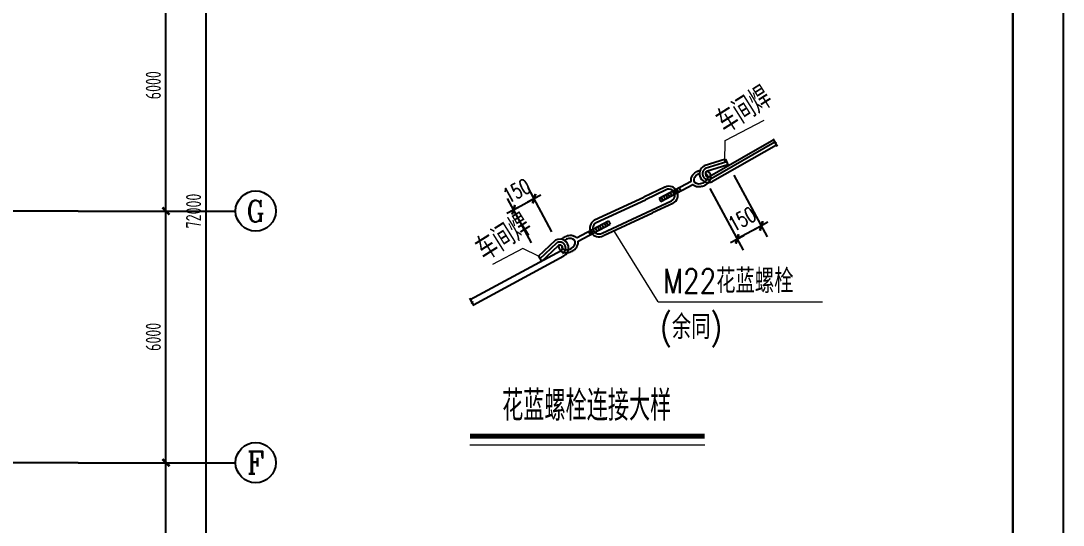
# Model space of a CAD drawing. Extents: x -1389621 to 57380, y -92505 to 283644.
# Drawn here: x -190537 to -165674, y 105577 to 117601 of the extents above; entities that cross this region are included whole.
import ezdxf
from ezdxf.enums import TextEntityAlignment as Align

# ---------------------------------------------------------------- set-up
doc = ezdxf.new("R2010")
doc.units = 0
doc.header["$LTSCALE"] = 100
doc.header["$MEASUREMENT"] = 0
for name, pattern in [('CENTER2', [28.575, 19.05, -3.175, 3.175, -3.175]), ('CENTERX2', [101.6, 63.5, -12.7, 12.7, -12.7]), ('DOTE', [2.42, 2, -0.2, 0.02, -0.2])]:
    doc.linetypes.add(name, pattern=pattern)
doc.layers.get('0').update_dxf_attribs({"linetype": 'CONTINUOUS'})
doc.layers.get('Defpoints').update_dxf_attribs({"linetype": 'CONTINUOUS'})
for name, color, linetype in [('AXIS', 3, 'CONTINUOUS'), ('AXIS_TEXT', 7, 'CONTINUOUS'), ('BORDER', 7, 'CONTINUOUS'), ('DIM', 3, 'CONTINUOUS'), ('DOTE', 1, 'DOTE'), ('PUB_DIM', 3, 'CONTINUOUS'), ('R', 1, 'CONTINUOUS'), ('一般文字', 6, 'CONTINUOUS'), ('卫浴', 7, 'CONTINUOUS'), ('基础', 41, 'CONTINUOUS'), ('梁', 4, 'CONTINUOUS')]:
    doc.layers.add(name, color=color, linetype=linetype)
doc.layers.add('图文说明基线', color=251, linetype='CONTINUOUS', lineweight=50)
doc.styles.add('_TCH_AXIS', font='COMPLEX', dxfattribs={"bigfont": 'GBCBIG'})
doc.styles.add('COMPLEX', font='COMPLEX')
doc.styles.add('DIM_FONT', font='SIMPLEX', dxfattribs={"width": 0.7, "bigfont": 'GBCBIG'})
doc.styles.add('hztxt', font='txt', dxfattribs={"width": 0.7, "height": 10, "bigfont": 'hztxt.shx'})
doc.styles.add('TSSD_Dimension', font='tssdeng.shx', dxfattribs={"width": 0.7, "bigfont": 'hztxt.shx'})
doc.dimstyles.new('TSSD_100_100', dxfattribs={"dimtxt": 300, "dimasz": 100, "dimexe": 100, "dimexo": 250, "dimgap": 100, "dimtad": 1, "dimdec": 0, "dimzin": 0, "dimdsep": 46, "dimtxsty": 'TSSD_Dimension', "dimblk": 'ARCHTICK', "dimblk1": 'ARCHTICK', "dimblk2": 'ARCHTICK', "dimcen": 0, "dimdle": 100, "dimclrt": 7, "dimadec": 0, "dimazin": 0, "dimtfac": 1, "dimtdec": 0, "dimtix": 1, "dimtmove": 2, "dimatfit": 3, "dimfxl": 0, "dimtolj": 1, "dimtzin": 0, "dimarcsym": 0})
doc.dimstyles.new('副本(10)WGH', dxfattribs={"dimscale": 1.2, "dimtxt": 300, "dimasz": 1, "dimexe": 250, "dimexo": 300, "dimgap": 150, "dimtad": 1, "dimdec": 0, "dimlfac": 0.1, "dimzin": 0, "dimdsep": 46, "dimtxsty": 'DIM_FONT', "dimblk1": '_DIMX', "dimblk2": '_DIMX', "dimsah": 1, "dimcen": 0.09, "dimclrd": 3, "dimclre": 3, "dimclrt": 7, "dimadec": 0, "dimazin": 0, "dimtfac": 1, "dimtdec": 0, "dimtix": 1, "dimtmove": 2, "dimatfit": 3, "dimldrblk": '_DIMX', "dimfxl": 0, "dimtolj": 1, "dimtzin": 0, "dimarcsym": 0})

# ---------------------------------------------------------------- blocks, each defined once
blk = doc.blocks.new('_ArchTick')
at = {"color": 0, "linetype": 'ByBlock'}
blk.add_lwpolyline([(-0.71, -0.71, 0.5, 0.5, 0), (0.71, 0.71, 0.5, 0.5, 0)], format="xyseb", dxfattribs=at)
blk = doc.blocks.new('*D346')
at = {"layer": 'Defpoints', "color": 0, "ltscale": 100}
for p in [(-189170, 107067), (-187077, 107067), (-189170, 101067)]:
    blk.add_point(p, dxfattribs=at)
at = {"layer": 'DIM', "color": 0, "lineweight": -2, "ltscale": 100}
for p, q in [((-187077, 100947), (-187077, 107187)), ((-188870, 107067), (-186957, 107067)), ((-188870, 101067), (-186957, 101067))]:
    blk.add_line(p, q, dxfattribs=at)
at = {"layer": 'DIM', "color": 0, "lineweight": -2, "ltscale": 100, "xscale": 120, "yscale": 120, "zscale": 120}
for p, rotation in [((-187077, 107067), 90), ((-187077, 101067), 270)]:
    blk.add_blockref('_ArchTick', p, dxfattribs=dict(at, rotation=rotation))
at = {"layer": 'DIM', "color": 7, "ltscale": 100, "insert": (-187377, 104067), "char_height": 360, "attachment_point": 5, "rotation": 90, "style": 'TSSD_Dimension'}
blk.add_mtext('\\A1;6000', dxfattribs=at)
blk = doc.blocks.new('*D347')
at = {"layer": 'Defpoints', "color": 0, "ltscale": 100}
for p in [(-189170, 113067), (-187077, 113067), (-189170, 107067)]:
    blk.add_point(p, dxfattribs=at)
at = {"layer": 'DIM', "color": 0, "lineweight": -2, "ltscale": 100}
for p, q in [((-187077, 106947), (-187077, 113187)), ((-188870, 113067), (-186957, 113067)), ((-188870, 107067), (-186957, 107067))]:
    blk.add_line(p, q, dxfattribs=at)
at = {"layer": 'DIM', "color": 0, "lineweight": -2, "ltscale": 100, "xscale": 120, "yscale": 120, "zscale": 120}
for p, rotation in [((-187077, 113067), 90), ((-187077, 107067), 270)]:
    blk.add_blockref('_ArchTick', p, dxfattribs=dict(at, rotation=rotation))
at = {"layer": 'DIM', "color": 7, "ltscale": 100, "insert": (-187377, 110067), "char_height": 360, "attachment_point": 5, "rotation": 90, "style": 'TSSD_Dimension'}
blk.add_mtext('\\A1;6000', dxfattribs=at)
blk = doc.blocks.new('*D348')
at = {"layer": 'Defpoints', "color": 0, "ltscale": 100}
for p in [(-189170, 119067), (-187077, 119067), (-189170, 113067)]:
    blk.add_point(p, dxfattribs=at)
at = {"layer": 'DIM', "color": 0, "lineweight": -2, "ltscale": 100}
for p, q in [((-187077, 112947), (-187077, 119187)), ((-188870, 119067), (-186957, 119067)), ((-188870, 113067), (-186957, 113067))]:
    blk.add_line(p, q, dxfattribs=at)
at = {"layer": 'DIM', "color": 0, "lineweight": -2, "ltscale": 100, "xscale": 120, "yscale": 120, "zscale": 120}
for p, rotation in [((-187077, 119067), 90), ((-187077, 113067), 270)]:
    blk.add_blockref('_ArchTick', p, dxfattribs=dict(at, rotation=rotation))
at = {"layer": 'DIM', "color": 7, "ltscale": 100, "insert": (-187377, 116067), "char_height": 360, "attachment_point": 5, "rotation": 90, "style": 'TSSD_Dimension'}
blk.add_mtext('\\A1;6000', dxfattribs=at)
blk = doc.blocks.new('*D354')
at = {"layer": 'Defpoints', "color": 0, "ltscale": 100}
for p in [(-189410, 149067), (-186117, 149067), (-189410, 77067)]:
    blk.add_point(p, dxfattribs=at)
at = {"layer": 'DIM', "color": 0, "lineweight": -2, "ltscale": 100}
for p, q in [((-186117, 76947), (-186117, 149187)), ((-189110, 149067), (-185997, 149067)), ((-189110, 77067), (-185997, 77067))]:
    blk.add_line(p, q, dxfattribs=at)
at = {"layer": 'DIM', "color": 0, "lineweight": -2, "ltscale": 100, "xscale": 120, "yscale": 120, "zscale": 120}
for p, rotation in [((-186117, 149067), 90), ((-186117, 77067), 270)]:
    blk.add_blockref('_ArchTick', p, dxfattribs=dict(at, rotation=rotation))
at = {"layer": 'DIM', "color": 7, "ltscale": 100, "insert": (-186417, 113067), "char_height": 360, "attachment_point": 5, "rotation": 90, "style": 'TSSD_Dimension'}
blk.add_mtext('\\A1;72000', dxfattribs=at)
blk = doc.blocks.new('_AXISO')
blk.add_circle((0, 0), 0.5)
at = {"layer": 'AXIS_TEXT', "style": 'COMPLEX', "width": 1.041667}
blk.add_attdef('A', text='', height=0.56, dxfattribs=at).set_placement((-0.25, -0.28), (0.25, -0.28), align=Align.FIT)
blk = doc.blocks.new('_DIMX')
blk.add_line((-150, 0), (150, 0))
at = {"const_width": 50}
blk.add_lwpolyline([(-70, -70), (70, 70)], dxfattribs=at)
blk = doc.blocks.new('*D2083')
at = {"layer": 'Defpoints', "color": 0, "ltscale": 100}
for p in [(-196150, -94847), (-195405, -96232), (-196017, -96561)]:
    blk.add_point(p, dxfattribs=at)
at = {"layer": 'PUB_DIM', "color": 3, "lineweight": -2, "ltscale": 100}
for p, q in [((-195618, -95836), (-196328, -94517)), ((-196230, -96165), (-196939, -94846)), ((-196762, -95177), (-196150, -94847)), ((-196149, -94847), (-196147, -94846)), ((-196763, -95177), (-196764, -95178))]:
    blk.add_line(p, q, dxfattribs=at)
at = {"layer": 'PUB_DIM', "color": 3, "lineweight": -2, "ltscale": 100, "xscale": 1.5, "yscale": 1.5, "zscale": 1.5}
for p, rotation in [((-196150, -94847), 208.2884637416192), ((-196762, -95177), 28.28846374161921)]:
    blk.add_blockref('_DIMX', p, dxfattribs=dict(at, rotation=rotation))
at = {"layer": 'PUB_DIM', "color": 7, "lineweight": 20, "ltscale": 100, "insert": (-196669, -94616), "char_height": 450, "attachment_point": 5, "rotation": 28.2885, "style": 'DIM_FONT'}
blk.add_mtext('\\A1;150', dxfattribs=at)
blk = doc.blocks.new('*D2084')
at = {"layer": 'Defpoints', "color": 0, "ltscale": 100}
for p in [(-190408, -93755), (-191127, -94144), (-190097, -96048)]:
    blk.add_point(p, dxfattribs=at)
at = {"layer": 'PUB_DIM', "color": 3, "lineweight": -2, "ltscale": 100}
for p, q in [((-190193, -94151), (-189199, -95989)), ((-190913, -94540), (-189918, -96378)), ((-189377, -95659), (-190097, -96048)), ((-189376, -95659), (-189375, -95658)), ((-190098, -96049), (-190099, -96050))]:
    blk.add_line(p, q, dxfattribs=at)
at = {"layer": 'PUB_DIM', "color": 3, "lineweight": -2, "ltscale": 100, "xscale": 1.5, "yscale": 1.5, "zscale": 1.5}
for p, rotation in [((-189377, -95659), 208.4160278344682), ((-190097, -96048), 28.4160278344682)]:
    blk.add_blockref('_DIMX', p, dxfattribs=dict(at, rotation=rotation))
at = {"layer": 'PUB_DIM', "color": 7, "lineweight": 20, "ltscale": 100, "insert": (-189951, -95458), "char_height": 450, "attachment_point": 5, "rotation": 28.416, "style": 'DIM_FONT'}
blk.add_mtext('\\A1;150', dxfattribs=at)
blk = doc.blocks.new('A$C5A0C1657')
at = {"color": 6, "linetype": 'CENTERX2', "ltscale": 5}
for p, q in [((9108.1, 9018.3), (7208.1, 7923.4)), ((7672.1, 8429.5), (7030.9, 8232.3)), ((2104.4, 5545.3), (2611.3, 6022.9))]:
    blk.add_line(p, q, dxfattribs=at)
for p, q in [((6612.9, 7844.9), (5654.6, 7337.4)), ((5823.8, 7675.4), (5205, 7383.5)), ((5864.4, 7598.7), (5245.6, 7306.8)), ((6665.7, 7750.4), (5705.3, 7241.8)), ((5920.2, 7478.1), (5970.8, 7382.5)), ((5986.6, 7513.2), (6037.2, 7417.6)), ((6053, 7548.4), (6103.6, 7452.8)), ((6119.4, 7583.6), (6170, 7487.9)), ((6185.8, 7618.7), (6236.4, 7523.1)), ((6252.2, 7653.9), (6302.8, 7558.3)), ((3734.6, 6702.2), (5205, 7383.5)), ((3775.2, 6625.5), (5245.6, 7306.8)), ((6061.8, 7195.9), (5455.4, 6910.6)), ((5654.6, 7337.4), (5705.3, 7241.8)), ((5721, 7372.6), (5771.7, 7277)), ((5787.4, 7407.8), (5838.1, 7312.1)), ((5853.8, 7442.9), (5904.4, 7347.3)), ((3997.5, 6235.9), (5455.4, 6910.6)), ((3190.4, 6165.6), (4148.7, 6673.1)), ((3238.9, 6068.9), (4199.3, 6577.5)), ((3883.1, 6532.5), (3933.8, 6436.8)), ((3949.5, 6567.6), (4000.2, 6472)), ((4015.9, 6602.8), (4066.6, 6507.2)), ((4082.3, 6637.9), (4132.9, 6542.3)), ((4148.7, 6673.1), (4199.3, 6577.5)), ((3551.2, 6356.7), (3601.8, 6261)), ((3617.6, 6391.8), (3668.2, 6296.2)), ((3684, 6427), (3734.6, 6331.4)), ((3750.4, 6462.1), (3801, 6366.5)), ((3816.7, 6497.3), (3867.4, 6401.7))]:
    blk.add_line(p, q)
blk.add_arc((7125.3, 8079.9), 177, 117.90547, 297.90547, dxfattribs=at)
for centre, radius, start, end in [((5949, 7438.7), 266.5, 297.52572, 114.09488), ((5947.9, 7438.1), 181, 293.8713, 117.48351), ((3860, 6465.6), 266.5, 121.71605, 298.28521), ((3861.1, 6466.2), 181, 118.32743, 301.93964)]:
    blk.add_arc(centre, radius, start, end)
at = {"color": 6, "linetype": 'CENTER2', "ltscale": 5}
blk.add_arc((2694.1, 5866.4), 177, 297.90547, 117.90547, dxfattribs=at)
at = {"extrusion": (0, 0, -1)}
blk.add_ellipse((6898.6, 7939.7), major_axis=(191.3, 101.3), ratio=0.7037032, start_param=-0.3725172, end_param=4.9474828, dxfattribs=at)
blk.add_ellipse((2951.5, 5982.6), major_axis=(191.3, 101.3), ratio=0.7037032, start_param=2.7690755, end_param=8.0890754)
for points, knots in [([(6612.9, 7844.9), (6610.8, 7854.2), (6609.3, 7863.7), (6607.3, 7885.7), (6607.4, 7898.2), (6609.5, 7923.1), (6611.6, 7935.3), (6617.7, 7959.4), (6621.6, 7971.2), (6631, 7994.1), (6636.6, 8005.2), (6655.4, 8037.9), (6670.9, 8058.3), (6706.2, 8095.6), (6726.1, 8112.5), (6768.9, 8142), (6791.9, 8154.7), (6841, 8175.8), (6867.3, 8183.9), (6894, 8189)], [9.6083115, 9.6083115, 9.6083115, 9.6083115, 9.7128187, 9.7128187, 9.8512717, 9.8512717, 9.9897246, 9.9897246, 10.1281776, 10.1281776, 10.2666305, 10.2666305, 10.5484116, 10.5484116, 10.8301927, 10.8301927, 11.1119738, 11.1119738, 11.4088943, 11.4088943, 11.4088943, 11.4088943]), ([(7090, 8160.9), (7094.6, 8158.2), (7099.1, 8155.4), (7114.2, 8144.9), (7124.3, 8136.4), (7142.7, 8117.5), (7151.1, 8107.1), (7161.2, 8091.3), (7164, 8086.5), (7166.6, 8081.7), (7171, 8073.4), (7174.8, 8064.8), (7181.1, 8047.2), (7183.6, 8038.2), (7187.3, 8020), (7188.5, 8010.8), (7190, 7988.5), (7189.6, 7975.3), (7186.6, 7949.4), (7184, 7936.7), (7176.8, 7911.7), (7172.3, 7899.5), (7161.5, 7875.9), (7155.3, 7864.4), (7134.3, 7831), (7117.2, 7810.3), (7078.6, 7772.9), (7057.1, 7756.2), (6999.5, 7720.5), (6961.7, 7704.3), (6899.7, 7689), (6876.3, 7685.6), (6833.6, 7683.9), (6814.2, 7684.9), (6779.7, 7690.2), (6764.3, 7693.9), (6734.4, 7704.3), (6719.9, 7710.9), (6695.6, 7725.4), (6685.3, 7732.8), (6672.3, 7744), (6669, 7747.2), (6665.7, 7750.4)], [5.87527, 5.87527, 5.87527, 5.87527, 5.933919, 5.933919, 6.0784763, 6.0784763, 6.2230336, 6.2230336, 6.2831853, 6.2831853, 6.2831853, 6.384976, 6.384976, 6.4867666, 6.4867666, 6.5885573, 6.5885573, 6.7335632, 6.7335632, 6.8785692, 6.8785692, 7.0235752, 7.0235752, 7.1685811, 7.1685811, 7.4625614, 7.4625614, 7.7565417, 7.7565417, 8.1947691, 8.1947691, 8.4533782, 8.4533782, 8.6676193, 8.6676193, 8.8440867, 8.8440867, 9.020554, 9.020554, 9.159007, 9.159007, 9.209642, 9.209642, 9.209642, 9.209642]), ([(3190.4, 6165.6), (3183.9, 6172.6), (3177, 6179.2), (3159.9, 6193.1), (3149.5, 6200.1), (3127.7, 6212.3), (3116.4, 6217.5), (3093.1, 6226), (3081.1, 6229.4), (3056.9, 6234.4), (3044.6, 6236.1), (3006.9, 6238.9), (2981.3, 6237.6), (2930.6, 6229.3), (2905.5, 6222.4), (2857, 6203.5), (2833.6, 6191.7), (2788.6, 6162.8), (2767.1, 6145.7), (2747.9, 6126.5)], [9.6083115, 9.6083115, 9.6083115, 9.6083115, 9.7128187, 9.7128187, 9.8512717, 9.8512717, 9.9897246, 9.9897246, 10.1281776, 10.1281776, 10.2666305, 10.2666305, 10.5484116, 10.5484116, 10.8301927, 10.8301927, 11.1119738, 11.1119738, 11.4088943, 11.4088943, 11.4088943, 11.4088943]), ([(2661, 5948.5), (2660.6, 5943.2), (2660.5, 5937.9), (2660.6, 5919.5), (2662, 5906.4), (2667.2, 5880.5), (2671.1, 5867.8), (2678.5, 5850.5), (2680.9, 5845.5), (2683.5, 5840.6), (2687.8, 5832.3), (2692.8, 5824.4), (2703.8, 5809.3), (2709.9, 5802.2), (2722.8, 5788.9), (2729.8, 5782.7), (2747.4, 5768.9), (2758.5, 5761.9), (2781.6, 5749.8), (2793.6, 5744.7), (2818.3, 5736.6), (2830.9, 5733.6), (2856.5, 5729.2), (2869.5, 5727.9), (2909, 5726.5), (2935.7, 5729), (2988.3, 5739.9), (3014.3, 5748.4), (3076.1, 5775.9), (3110.7, 5798.1), (3158.3, 5840.8), (3174.3, 5858.2), (3199.6, 5892.6), (3209.7, 5909.1), (3224.7, 5940.7), (3230.3, 5955.6), (3238.5, 5986.1), (3241.1, 6001.8), (3242.8, 6030.1), (3242.5, 6042.7), (3240.5, 6059.8), (3239.8, 6064.3), (3238.9, 6068.9)], [5.87527, 5.87527, 5.87527, 5.87527, 5.933919, 5.933919, 6.0784763, 6.0784763, 6.2230336, 6.2230336, 6.2831853, 6.2831853, 6.2831853, 6.384976, 6.384976, 6.4867666, 6.4867666, 6.5885573, 6.5885573, 6.7335632, 6.7335632, 6.8785692, 6.8785692, 7.0235752, 7.0235752, 7.1685811, 7.1685811, 7.4625614, 7.4625614, 7.7565417, 7.7565417, 8.1947691, 8.1947691, 8.4533782, 8.4533782, 8.6676193, 8.6676193, 8.8440867, 8.8440867, 9.020554, 9.020554, 9.159007, 9.159007, 9.209642, 9.209642, 9.209642, 9.209642])]:
    blk.add_open_spline(points, degree=3, knots=knots)
at = {"layer": 'R', "color": 7}
for p, q in [((9070.7, 9089.2), (7166.7, 8001.7)), ((9153.6, 8932.7), (7249.5, 7845.2)), ((7638, 8511.2), (6996.9, 8314.1)), ((7638, 8511.2), (7706.1, 8347.8)), ((7706.1, 8347.8), (7064.9, 8150.6)), ((2063, 5623.5), (2569.8, 6101.1)), ((2145.8, 5467.1), (2652.7, 5944.6)), ((2063, 5623.5), (2145.8, 5467.1))]:
    blk.add_line(p, q, dxfattribs=at)
for centre, radius, start, end in [((7125.3, 8079.9), 265.6, 117.90547, 297.90547), ((7125.3, 8079.9), 88.5, 117.90547, 297.90547), ((2694.1, 5866.4), 265.6, 297.90547, 117.90547), ((2694.1, 5866.4), 88.5, 297.90547, 117.90547)]:
    blk.add_arc(centre, radius, start, end, dxfattribs=at)
at = {"layer": '卫浴', "color": 251, "lineweight": 13}
for p, q in [((7624.1, 9066.7), (8788.3, 9671.7)), ((7611.8, 8429), (7624.1, 9066.7)), ((5629.8, 4259.1), (4327.4, 6362.1)), ((1590.6, 5854.5), (685.5, 5375.2)), ((2063, 5623.5), (1590.6, 5854.5)), ((5629.8, 4259.1), (10521.6, 4259.1))]:
    blk.add_line(p, q, dxfattribs=at)
at = {"layer": '卫浴'}
for p, q in [((9041.9, 9123.7), (9111.1, 9013.6)), ((9136.8, 9030), (9106.1, 8967.8)), ((9111.1, 9013.6), (9136.8, 9030)), ((9106.1, 8967.8), (9128.2, 8984.3)), ((9128.2, 8984.3), (9177.9, 8901.7)), ((3956.9, 6312.6), (6021.2, 7272.6)), ((25.6, 4331.7), (2732.5, 5789.1)), ((119.9, 4179.1), (2816.4, 5630.6)), ((0, 4372.4), (69.2, 4262.4)), ((95, 4278.7), (64.2, 4216.5)), ((64.2, 4216.5), (86.3, 4233)), ((69.2, 4262.4), (95, 4278.7)), ((86.3, 4233), (136, 4150.4))]:
    blk.add_line(p, q, dxfattribs=at)
at = {"layer": '图文说明基线', "const_width": 152.5, "elevation": 0}
blk.add_lwpolyline([(16.6, 264.4), (7016.2, 264.4)], dxfattribs=at)
at = {"layer": '图文说明基线', "lineweight": 18, "elevation": 0}
blk.add_lwpolyline([(16.6, 0), (7016.2, 0)], dxfattribs=at)
at = {"layer": '一般文字', "color": 6, "linetype": 'Continuous', "lineweight": -3, "style": 'hztxt', "width": 0.8}
for p in [(7644.9, 9229.3), (477.2, 5431.4)]:
    blk.add_text('车间焊', height=720, rotation=32.25354, dxfattribs=at).set_placement(p)
for s, p in [('M22花蓝螺栓', (5776.4, 4522.8)), ('(余同)', (5689.6, 3154.1))]:
    blk.add_text(s, height=720, dxfattribs=at).set_placement(p)
at = {"layer": '一般文字', "color": 3, "style": 'hztxt', "width": 0.7}
blk.add_text('花蓝螺栓连接大样', height=900, dxfattribs=at).set_placement((977.6, 720.4, 0))
at = {"layer": 'PUB_DIM', "lineweight": 20, "ltscale": 100}
for p1, p2, distance, picture, middle in [((7672.1, 8429.5), (6952.7, 8040.3), 2165, '*D2084', (8128.5, 6726.5)), ((2063, 5623.5), (2674.8, 5952.8), 1572.2, '*D2083', (1410.6, 7568.8))]:
    dim = blk.add_aligned_dim(p1=p1, p2=p2, distance=distance, text='150', dimstyle='副本(10)WGH', override={"dimscale": 1.5}, dxfattribs=at)
    dim.commit()
    dim.dimension.update_dxf_attribs({"geometry": picture, "text_midpoint": middle, "insert": (198079.6, 102184.6)})
blk = doc.blocks.new('A$C31DF7613')
at = {"layer": '梁', "xscale": 0.6669999999867287, "yscale": 0.6670000000158325, "zscale": 0.667}
blk.add_blockref('A$C5A0C1657', (0, 0), dxfattribs=at)

msp = doc.modelspace()

# ---------------------------------------------------------------- linework, layer by layer
at = {"layer": 'AXIS'}
for p, q in [((-189169.75, 113066.574), (-185415.141, 113066.574)), ((-189169.75, 107066.574), (-185415.141, 107066.574))]:
    msp.add_line(p, q, dxfattribs=at)
at = {"layer": 'BORDER'}
msp.add_lwpolyline([(-236954.028, 57648.326), (-236954.028, 158568.326), (-165674.028, 158568.326), (-165674.028, 57648.326)], close=True, dxfattribs=at)
at = {"layer": 'BORDER', "const_width": 60}
msp.add_lwpolyline([(-235754.028, 58848.326), (-235754.028, 155568.326), (-166874.028, 155568.326), (-166874.028, 58848.326)], close=True, dxfattribs=at)
at = {"layer": 'DOTE', "linetype": 'DOTE', "ltscale": 10}
for p, q in [((-189169.75, 113066.574), (-230591.747, 113066.574)), ((-189169.75, 107066.574), (-230591.747, 107066.574))]:
    msp.add_line(p, q, dxfattribs=at)

# ---------------------------------------------------------------- block references
at = {"layer": 'AXIS'}
ref = msp.add_blockref('_AXISO', (-184935.141, 113066.574), dxfattribs=dict(at, xscale=960, yscale=960, zscale=960))
ref.add_attrib('A', 'G', dxfattribs={"layer": 'AXIS_TEXT', "ltscale": 0.5, "height": 510.22, "style": '_TCH_AXIS'}).set_placement((-185153.807, 112811.464), (-184716.475, 112811.464), align=Align.FIT)
ref = msp.add_blockref('_AXISO', (-184935.141, 107066.574), dxfattribs=dict(at, xscale=960, yscale=960, zscale=960))
ref.add_attrib('A', 'F', dxfattribs={"layer": 'AXIS_TEXT', "ltscale": 0.5, "height": 534.53, "style": '_TCH_AXIS'}).set_placement((-185138.772, 106799.309), (-184731.511, 106799.309), align=Align.FIT)
at = {"layer": '基础', "ltscale": 100, "xscale": 1.2, "yscale": 1.2, "zscale": 1.2}
msp.add_blockref('A$C31DF7613', (-179838.953, 107489.072), dxfattribs=at)

# ---------------------------------------------------------------- dimensions: what is measured, and where the dimension line sits
at = {"layer": 'DIM', "ltscale": 100}
for p1, p2, distance, picture, middle in [((-189409.75, 77066.574), (-189409.75, 149066.574), -3292.902, '*D354', (-186416.848, 113066.574)), ((-189169.75, 113066.574), (-189169.75, 119066.574), -2092.902, '*D348', (-187376.848, 116066.574)), ((-189169.75, 107066.574), (-189169.75, 113066.574), -2092.902, '*D347', (-187376.848, 110066.574)), ((-189169.75, 101066.574), (-189169.75, 107066.574), -2092.902, '*D346', (-187376.848, 104066.574))]:
    dim = msp.add_aligned_dim(p1=p1, p2=p2, distance=distance, dimstyle='TSSD_100_100', override={"dimscale": 1.2}, dxfattribs=at)
    dim.commit()
    dim.dimension.update_dxf_attribs({"geometry": picture, "text_midpoint": middle})

doc.saveas('drawing.dxf')
